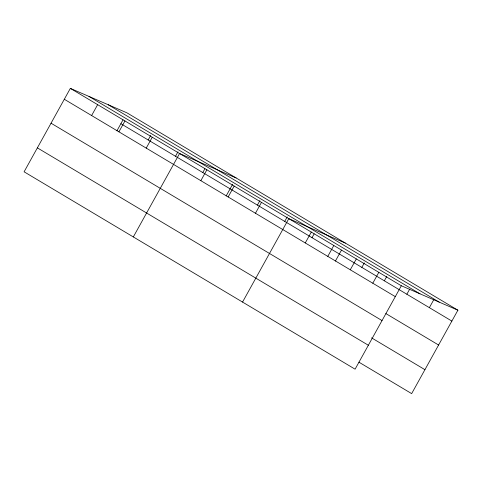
<?xml version="1.0" encoding="UTF-8"?>
<svg xmlns="http://www.w3.org/2000/svg" width="482" height="482" viewBox="0 0 482 482"><rect width="100%" height="100%" fill="white"/><g stroke="black" fill="none" stroke-linecap="round" stroke-linejoin="round"><path stroke-width="0.72" d="M457.9 310.197L126.911 112.818L70.342 88.381L24.1 171.803L355.089 369.182L401.331 285.76L457.9 310.197L411.658 393.619L358.927 362.175M91.616 115.547L97.647 104.666M116.933 130.821L123.006 119.861M118.921 131.833L124.952 120.946M148.185 139.985L150.667 135.502M146.227 148.113L152.258 137.231M175.49 156.27L177.972 151.788M133.327 236.933L179.569 153.517L236.138 177.954M202.795 172.556L204.928 168.712M200.843 180.684L206.874 169.803M226.16 195.951L232.589 184.359M228.149 196.963L234.18 186.082M257.412 205.121L259.894 200.639M255.454 213.249L261.485 202.368M284.717 221.407L287.2 216.924M242.554 302.069L288.796 218.653L345.365 243.091M305.269 242.952L311.3 232.071M312.023 237.686L314.156 233.848M327.778 256.376L333.809 245.495M335.388 261.087L341.461 250.134M350.281 269.8L356.319 258.918M361.837 267.396L364.32 262.913M372.791 283.223L378.822 272.336M384.347 280.813L386.829 276.337M406.856 294.237L409.694 289.116M429.36 307.661L433.975 299.34M108.239 104.757L439.235 302.136M89.007 96.448L419.997 293.827M70.342 88.381L401.331 285.76M120.88 123.699L451.869 321.078M64.311 99.262L395.3 296.641M385.865 313.571L438.602 345.022M51.038 123.199L382.027 320.578M371.556 337.852L424.931 369.682M37.367 147.866L368.356 345.245"/></g></svg>
